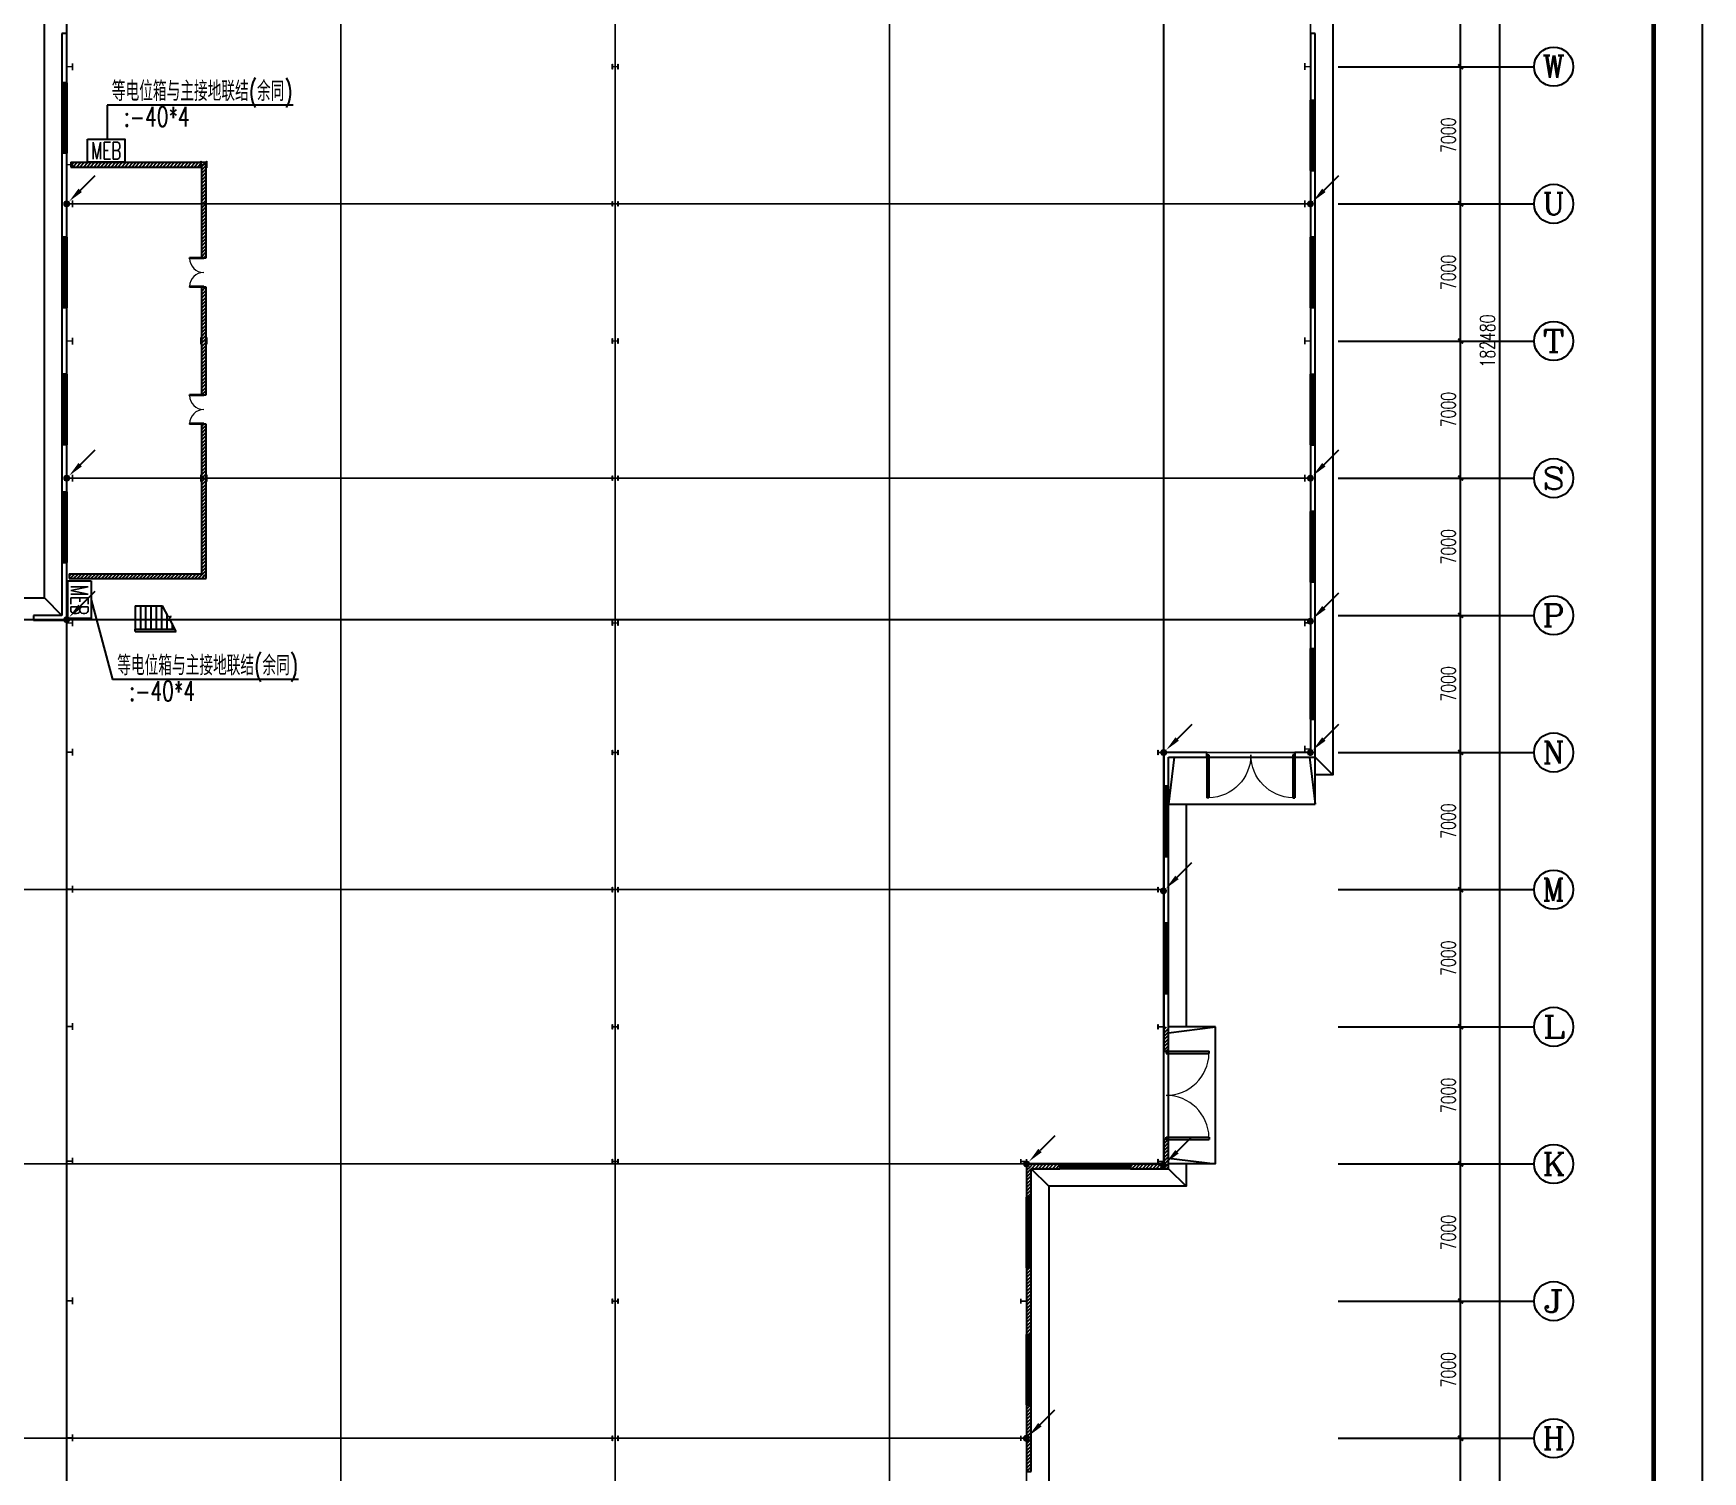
# Model space of a CAD drawing. Extents: x -496980 to 486425, y -292187 to -29437.
# Drawn here: x 240417 to 325629, y -216144 to -142744 of the extents above; entities that cross this region are included whole.
import ezdxf
from ezdxf.enums import TextEntityAlignment as Align

# ---------------------------------------------------------------- set-up
doc = ezdxf.new("R2010")
doc.units = 0
doc.header["$LTSCALE"] = 1000
doc.header["$MEASUREMENT"] = 0
for name, color, linetype in [('AXIS', 3, 'Continuous'), ('AXIS_TEXT', 7, 'Continuous'), ('LWIRE', 4, 'Continuous'), ('PUB_HATCH', 8, 'Continuous'), ('PUB_TEXT', 7, 'Continuous'), ('PUB_TITLE', 4, 'Continuous'), ('STAIR', 2, 'Continuous'), ('TEL_TEXT', 7, 'Continuous'), ('WALL', 9, 'Continuous'), ('WINDOW', 4, 'Continuous'), ('WIRE-接地', 4, 'Continuous')]:
    doc.layers.add(name, color=color, linetype=linetype)
doc.layers.add('STXT_XG_THIN', color=2, linetype='Continuous', lineweight=0)
doc.styles.add('_HZTXT', font='txt.shx', dxfattribs={"width": 0.8, "bigfont": 'hztxt.shx'})
doc.styles.add('_TCH_AXIS', font='COMPLEX', dxfattribs={"bigfont": 'GBCBIG'})
doc.styles.add('_TCH_DIM_T3', font='SIMPLEX', dxfattribs={"width": 0.705882, "bigfont": 'GBCBIG'})
doc.styles.add('COMPLEX', font='COMPLEX')
doc.styles.add('hztxt', font='SIMPLEX', dxfattribs={"width": 0.8, "height": 3.5, "bigfont": 'HZTXT'})
doc.styles.get("Standard").update_dxf_attribs({"font": 'gbenor.shx', "bigfont": 'gbcbig.shx'})
doc.styles.add('TG_LINETYPE', font='SIMPLEX', dxfattribs={"width": 0.8, "height": 3, "bigfont": 'HZTXT'})
doc.linetypes.add('TG_E', pattern='A,2,-0.4,["E",TG_LINETYPE,S=0.1,R=0,X=-0.28,Y=-0.15],0', length=2.4)
doc.dimstyles.new('_TCH_ARCH&&250', dxfattribs={"dimtxt": 743.75, "dimasz": 250, "dimexe": 625, "dimexo": 750, "dimgap": 250, "dimtad": 1, "dimdec": 0, "dimzin": 0, "dimdsep": 46, "dimtxsty": '_TCH_DIM_T3', "dimblk": 'ARCHTICK', "dimcen": 0.09, "dimclrt": 7, "dimazin": 2, "dimtfac": 1, "dimtdec": 0, "dimtix": 1, "dimtmove": 2, "dimatfit": 3, "dimfxl": 0, "dimtolj": 1, "dimtzin": 0, "dimarcsym": 0})
pattern_1 = [(45, (0, 89.76), (-88.388383, 88.388383), [])]

# ---------------------------------------------------------------- blocks, each defined once
blk = doc.blocks.new('$TelecSys$00000078')
for p, q in [((1.15, 1.15), (0.55, 0.55)), ((0.104, 0.104), (0.104, 0.104)), ((-0.104, -0.104), (-0.104, -0.104))]:
    blk.add_line(p, q)
at = {"const_width": 0.142}
blk.add_lwpolyline([(-0.071, 0, 1), (0.071, 0, 1)], format="xyb", close=True, dxfattribs=at)
blk.add_solid([(0.62, 0.48), (0.48, 0.62), (0.1, 0.1)])
at = {"width": 0.8, "flags": 9}
blk.add_attdef('A', (0, 0), '', height=0.00002, dxfattribs=at)
blk = doc.blocks.new('_ArchTick')
at = {"color": 0, "linetype": 'ByBlock', "const_width": 0.4}
blk.add_lwpolyline([(-0.5, -0.5), (0.5, 0.5)], dxfattribs=at)
blk = doc.blocks.new('*D92')
at = {"layer": 'AXIS', "color": 0, "lineweight": -2}
for p, q in [((307774, -214444), (313899, -214444)), ((313274, -221444), (313274, -214444)), ((307774, -221444), (313899, -221444))]:
    blk.add_line(p, q, dxfattribs=at)
at = {"layer": 'Defpoints', "color": 0}
for p in [(307024, -214444), (313274, -214444), (307024, -221444)]:
    blk.add_point(p, dxfattribs=at)
at = {"layer": 'AXIS', "color": 0, "lineweight": -2, "xscale": 250, "yscale": 250, "zscale": 250}
for p, rotation in [((313274, -214444), 90), ((313274, -221444), 270)]:
    blk.add_blockref('_ArchTick', p, dxfattribs=dict(at, rotation=rotation))
at = {"layer": 'AXIS', "color": 7, "insert": (312652, -217944), "char_height": 743.8, "attachment_point": 5, "rotation": 90, "style": '_TCH_DIM_T3'}
blk.add_mtext('\\A1;7000', dxfattribs=at)
blk = doc.blocks.new('*D93')
at = {"layer": 'AXIS', "color": 0, "lineweight": -2}
for p, q in [((307774, -207444), (313899, -207444)), ((313274, -214444), (313274, -207444)), ((307774, -214444), (313899, -214444))]:
    blk.add_line(p, q, dxfattribs=at)
at = {"layer": 'Defpoints', "color": 0}
for p in [(307024, -207444), (313274, -207444), (307024, -214444)]:
    blk.add_point(p, dxfattribs=at)
at = {"layer": 'AXIS', "color": 0, "lineweight": -2, "xscale": 250, "yscale": 250, "zscale": 250}
for p, rotation in [((313274, -207444), 90), ((313274, -214444), 270)]:
    blk.add_blockref('_ArchTick', p, dxfattribs=dict(at, rotation=rotation))
at = {"layer": 'AXIS', "color": 7, "insert": (312652, -210944), "char_height": 743.8, "attachment_point": 5, "rotation": 90, "style": '_TCH_DIM_T3'}
blk.add_mtext('\\A1;7000', dxfattribs=at)
blk = doc.blocks.new('*D94')
at = {"layer": 'AXIS', "color": 0, "lineweight": -2}
for p, q in [((307774, -200444), (313899, -200444)), ((313274, -207444), (313274, -200444)), ((307774, -207444), (313899, -207444))]:
    blk.add_line(p, q, dxfattribs=at)
at = {"layer": 'Defpoints', "color": 0}
for p in [(307024, -200444), (313274, -200444), (307024, -207444)]:
    blk.add_point(p, dxfattribs=at)
at = {"layer": 'AXIS', "color": 0, "lineweight": -2, "xscale": 250, "yscale": 250, "zscale": 250}
for p, rotation in [((313274, -200444), 90), ((313274, -207444), 270)]:
    blk.add_blockref('_ArchTick', p, dxfattribs=dict(at, rotation=rotation))
at = {"layer": 'AXIS', "color": 7, "insert": (312652, -203944), "char_height": 743.8, "attachment_point": 5, "rotation": 90, "style": '_TCH_DIM_T3'}
blk.add_mtext('\\A1;7000', dxfattribs=at)
blk = doc.blocks.new('*D95')
at = {"layer": 'AXIS', "color": 0, "lineweight": -2}
for p, q in [((307774, -193444), (313899, -193444)), ((313274, -200444), (313274, -193444)), ((307774, -200444), (313899, -200444))]:
    blk.add_line(p, q, dxfattribs=at)
at = {"layer": 'Defpoints', "color": 0}
for p in [(307024, -193444), (313274, -193444), (307024, -200444)]:
    blk.add_point(p, dxfattribs=at)
at = {"layer": 'AXIS', "color": 0, "lineweight": -2, "xscale": 250, "yscale": 250, "zscale": 250}
for p, rotation in [((313274, -193444), 90), ((313274, -200444), 270)]:
    blk.add_blockref('_ArchTick', p, dxfattribs=dict(at, rotation=rotation))
at = {"layer": 'AXIS', "color": 7, "insert": (312652, -196944), "char_height": 743.8, "attachment_point": 5, "rotation": 90, "style": '_TCH_DIM_T3'}
blk.add_mtext('\\A1;7000', dxfattribs=at)
blk = doc.blocks.new('*D96')
at = {"layer": 'AXIS', "color": 0, "lineweight": -2}
for p, q in [((307774, -186444), (313899, -186444)), ((313274, -193444), (313274, -186444)), ((307774, -193444), (313899, -193444))]:
    blk.add_line(p, q, dxfattribs=at)
at = {"layer": 'Defpoints', "color": 0}
for p in [(307024, -186444), (313274, -186444), (307024, -193444)]:
    blk.add_point(p, dxfattribs=at)
at = {"layer": 'AXIS', "color": 0, "lineweight": -2, "xscale": 250, "yscale": 250, "zscale": 250}
for p, rotation in [((313274, -186444), 90), ((313274, -193444), 270)]:
    blk.add_blockref('_ArchTick', p, dxfattribs=dict(at, rotation=rotation))
at = {"layer": 'AXIS', "color": 7, "insert": (312652, -189944), "char_height": 743.8, "attachment_point": 5, "rotation": 90, "style": '_TCH_DIM_T3'}
blk.add_mtext('\\A1;7000', dxfattribs=at)
blk = doc.blocks.new('*D97')
at = {"layer": 'AXIS', "color": 0, "lineweight": -2}
for p, q in [((307774, -179444), (313899, -179444)), ((313274, -186444), (313274, -179444)), ((307774, -186444), (313899, -186444))]:
    blk.add_line(p, q, dxfattribs=at)
at = {"layer": 'Defpoints', "color": 0}
for p in [(307024, -179444), (313274, -179444), (307024, -186444)]:
    blk.add_point(p, dxfattribs=at)
at = {"layer": 'AXIS', "color": 0, "lineweight": -2, "xscale": 250, "yscale": 250, "zscale": 250}
for p, rotation in [((313274, -179444), 90), ((313274, -186444), 270)]:
    blk.add_blockref('_ArchTick', p, dxfattribs=dict(at, rotation=rotation))
at = {"layer": 'AXIS', "color": 7, "insert": (312652, -182944), "char_height": 743.8, "attachment_point": 5, "rotation": 90, "style": '_TCH_DIM_T3'}
blk.add_mtext('\\A1;7000', dxfattribs=at)
blk = doc.blocks.new('*D98')
at = {"layer": 'AXIS', "color": 0, "lineweight": -2}
for p, q in [((307774, -172444), (313899, -172444)), ((313274, -179444), (313274, -172444)), ((307774, -179444), (313899, -179444))]:
    blk.add_line(p, q, dxfattribs=at)
at = {"layer": 'Defpoints', "color": 0}
for p in [(307024, -172444), (313274, -172444), (307024, -179444)]:
    blk.add_point(p, dxfattribs=at)
at = {"layer": 'AXIS', "color": 0, "lineweight": -2, "xscale": 250, "yscale": 250, "zscale": 250}
for p, rotation in [((313274, -172444), 90), ((313274, -179444), 270)]:
    blk.add_blockref('_ArchTick', p, dxfattribs=dict(at, rotation=rotation))
at = {"layer": 'AXIS', "color": 7, "insert": (312652, -175944), "char_height": 743.8, "attachment_point": 5, "rotation": 90, "style": '_TCH_DIM_T3'}
blk.add_mtext('\\A1;7000', dxfattribs=at)
blk = doc.blocks.new('*D99')
at = {"layer": 'AXIS', "color": 0, "lineweight": -2}
for p, q in [((307774, -165444), (313899, -165444)), ((313274, -172444), (313274, -165444)), ((307774, -172444), (313899, -172444))]:
    blk.add_line(p, q, dxfattribs=at)
at = {"layer": 'Defpoints', "color": 0}
for p in [(307024, -165444), (313274, -165444), (307024, -172444)]:
    blk.add_point(p, dxfattribs=at)
at = {"layer": 'AXIS', "color": 0, "lineweight": -2, "xscale": 250, "yscale": 250, "zscale": 250}
for p, rotation in [((313274, -165444), 90), ((313274, -172444), 270)]:
    blk.add_blockref('_ArchTick', p, dxfattribs=dict(at, rotation=rotation))
at = {"layer": 'AXIS', "color": 7, "insert": (312652, -168944), "char_height": 743.8, "attachment_point": 5, "rotation": 90, "style": '_TCH_DIM_T3'}
blk.add_mtext('\\A1;7000', dxfattribs=at)
blk = doc.blocks.new('*D100')
at = {"layer": 'AXIS', "color": 0, "lineweight": -2}
for p, q in [((307774, -158444), (313899, -158444)), ((313274, -165444), (313274, -158444)), ((307774, -165444), (313899, -165444))]:
    blk.add_line(p, q, dxfattribs=at)
at = {"layer": 'Defpoints', "color": 0}
for p in [(307024, -158444), (313274, -158444), (307024, -165444)]:
    blk.add_point(p, dxfattribs=at)
at = {"layer": 'AXIS', "color": 0, "lineweight": -2, "xscale": 250, "yscale": 250, "zscale": 250}
for p, rotation in [((313274, -158444), 90), ((313274, -165444), 270)]:
    blk.add_blockref('_ArchTick', p, dxfattribs=dict(at, rotation=rotation))
at = {"layer": 'AXIS', "color": 7, "insert": (312652, -161944), "char_height": 743.8, "attachment_point": 5, "rotation": 90, "style": '_TCH_DIM_T3'}
blk.add_mtext('\\A1;7000', dxfattribs=at)
blk = doc.blocks.new('*D101')
at = {"layer": 'AXIS', "color": 0, "lineweight": -2}
for p, q in [((307774, -151444), (313899, -151444)), ((313274, -158444), (313274, -151444)), ((307774, -158444), (313899, -158444))]:
    blk.add_line(p, q, dxfattribs=at)
at = {"layer": 'Defpoints', "color": 0}
for p in [(307024, -151444), (313274, -151444), (307024, -158444)]:
    blk.add_point(p, dxfattribs=at)
at = {"layer": 'AXIS', "color": 0, "lineweight": -2, "xscale": 250, "yscale": 250, "zscale": 250}
for p, rotation in [((313274, -151444), 90), ((313274, -158444), 270)]:
    blk.add_blockref('_ArchTick', p, dxfattribs=dict(at, rotation=rotation))
at = {"layer": 'AXIS', "color": 7, "insert": (312652, -154944), "char_height": 743.8, "attachment_point": 5, "rotation": 90, "style": '_TCH_DIM_T3'}
blk.add_mtext('\\A1;7000', dxfattribs=at)
blk = doc.blocks.new('*D102')
at = {"layer": 'AXIS', "color": 0, "lineweight": -2}
for p, q in [((307774, -144444), (313899, -144444)), ((313274, -151444), (313274, -144444)), ((307774, -151444), (313899, -151444))]:
    blk.add_line(p, q, dxfattribs=at)
at = {"layer": 'Defpoints', "color": 0}
for p in [(307024, -144444), (313274, -144444), (307024, -151444)]:
    blk.add_point(p, dxfattribs=at)
at = {"layer": 'AXIS', "color": 0, "lineweight": -2, "xscale": 250, "yscale": 250, "zscale": 250}
for p, rotation in [((313274, -144444), 90), ((313274, -151444), 270)]:
    blk.add_blockref('_ArchTick', p, dxfattribs=dict(at, rotation=rotation))
at = {"layer": 'AXIS', "color": 7, "insert": (312652, -147944), "char_height": 743.8, "attachment_point": 5, "rotation": 90, "style": '_TCH_DIM_T3'}
blk.add_mtext('\\A1;7000', dxfattribs=at)
blk = doc.blocks.new('*D103')
at = {"layer": 'AXIS', "color": 0, "lineweight": -2}
for p, q in [((307774, -137444), (313899, -137444)), ((313274, -144444), (313274, -137444)), ((307774, -144444), (313899, -144444))]:
    blk.add_line(p, q, dxfattribs=at)
at = {"layer": 'Defpoints', "color": 0}
for p in [(307024, -137444), (313274, -137444), (307024, -144444)]:
    blk.add_point(p, dxfattribs=at)
at = {"layer": 'AXIS', "color": 0, "lineweight": -2, "xscale": 250, "yscale": 250, "zscale": 250}
for p, rotation in [((313274, -137444), 90), ((313274, -144444), 270)]:
    blk.add_blockref('_ArchTick', p, dxfattribs=dict(at, rotation=rotation))
at = {"layer": 'AXIS', "color": 7, "insert": (312652, -140944), "char_height": 743.8, "attachment_point": 5, "rotation": 90, "style": '_TCH_DIM_T3'}
blk.add_mtext('\\A1;7000', dxfattribs=at)
blk = doc.blocks.new('*D116')
at = {"layer": 'AXIS', "color": 0, "lineweight": -2}
for p, q in [((307774, -67204), (315899, -67204)), ((315274, -249684), (315274, -67204)), ((307774, -249684), (315899, -249684))]:
    blk.add_line(p, q, dxfattribs=at)
at = {"layer": 'Defpoints', "color": 0}
for p in [(307024, -67204), (315274, -67204), (307024, -249684)]:
    blk.add_point(p, dxfattribs=at)
at = {"layer": 'AXIS', "color": 0, "lineweight": -2, "xscale": 250, "yscale": 250, "zscale": 250}
for p, rotation in [((315274, -67204), 90), ((315274, -249684), 270)]:
    blk.add_blockref('_ArchTick', p, dxfattribs=dict(at, rotation=rotation))
at = {"layer": 'AXIS', "color": 7, "insert": (314652, -158444), "char_height": 743.8, "attachment_point": 5, "rotation": 90, "style": '_TCH_DIM_T3'}
blk.add_mtext('\\A1;182480', dxfattribs=at)
blk = doc.blocks.new('$DorLib2D$00000002')
for p, q in [((-0.5, 0), (-0.5, 0.4875)), ((-0.475, 0.4875), (-0.5, 0.4875)), ((-0.475, 0), (-0.475, 0.4875)), ((0.475, 0), (0.475, 0.4875)), ((0.475, 0.4875), (0.5, 0.4875)), ((0.5, 0), (0.5, 0.4875)), ((-0.5, 0), (-0.475, 0)), ((0.5, 0), (0.475, 0))]:
    blk.add_line(p, q)
at = {"lineweight": 13}
for centre, start, end in [((-0.4875, 0), 0, 88.53072), ((0.4875, 0), 91.46928, 180)]:
    blk.add_arc(centre, 0.4875, start, end, dxfattribs=at)
blk = doc.blocks.new('$TCHSYS$WIN2D')
for p, q in [((-0.5, 0.5), (0.5, 0.5)), ((-0.5, 0.5), (-0.5, -0.5)), ((0.5, 0.5), (0.5, -0.5)), ((0.5, 0.167), (-0.5, 0.167)), ((0.5, -0.167), (-0.5, -0.167)), ((-0.5, -0.5), (0.5, -0.5))]:
    blk.add_line(p, q)
blk = doc.blocks.new('_AXISO')
blk.add_circle((0, 0), 0.5)
at = {"layer": 'AXIS_TEXT', "style": 'COMPLEX', "width": 1.041667}
blk.add_attdef('A', text='', height=0.56, dxfattribs=at).set_placement((-0.25, -0.28), (0.25, -0.28), align=Align.FIT)

msp = doc.modelspace()

# ---------------------------------------------------------------- hatches: boundary and pattern name
at = {"layer": 'PUB_HATCH'}
h = msp.add_hatch(dxfattribs=at)
h.set_pattern_fill('普通砖', color=256, scale=50, style=0)
h.set_pattern_definition(pattern_1)
h.paths.add_polyline_path([(242324.5, -149564.2), (248997.3, -149564.2), (249237.3, -149324.2), (242324.5, -149324.2)])
h = msp.add_hatch(dxfattribs=at)
h.set_pattern_fill('普通砖', color=256, scale=50, style=0)
h.set_pattern_definition(pattern_1)
h.paths.add_polyline_path([(248997.3, -149564.2), (248997.3, -154194.2), (249237.3, -154194.2), (249237.3, -149324.2)])
h = msp.add_hatch(dxfattribs=at)
h.set_pattern_fill('普通砖', color=256, scale=50, style=0)
h.set_pattern_definition(pattern_1)
h.paths.add_polyline_path([(249237.3, -161194.2), (249237.3, -155694.2), (248997.3, -155694.2), (248997.3, -161194.2)])
h = msp.add_hatch(dxfattribs=at)
h.set_pattern_fill('普通砖', color=256, scale=50, style=0)
h.set_pattern_definition(pattern_1)
h.paths.add_polyline_path([(249237.3, -170564.2), (249237.3, -162694.2), (248997.3, -162694.2), (248997.3, -170324.2)])
h = msp.add_hatch(dxfattribs=at)
h.set_pattern_fill('普通砖', color=256, scale=50, style=0)
h.set_pattern_definition(pattern_1)
h.paths.add_polyline_path([(242245.8, -170564.2), (249237.3, -170564.2), (248997.3, -170324.2), (242245.8, -170324.2)])
h = msp.add_hatch(dxfattribs=at)
h.set_pattern_fill('普通砖', color=256, scale=50, style=0)
h.set_pattern_definition(pattern_1)
h.paths.add_polyline_path([(298117.3, -193452), (298117.3, -194694.2), (298357.3, -194694.2), (298357.3, -193452), (298277.3, -193446.8)])
h = msp.add_hatch(dxfattribs=at)
h.set_pattern_fill('普通砖', color=256, scale=50, style=0)
h.set_pattern_definition(pattern_1)
h.paths.add_polyline_path([(298357.3, -200684.2), (298357.3, -199194.2), (298117.3, -199194.2), (298117.3, -200444.2)])
h = msp.add_hatch(dxfattribs=at)
h.set_pattern_fill('普通砖', color=256, scale=50, style=0)
h.set_pattern_definition(pattern_1)
h.paths.add_polyline_path([(291117.3, -200444.2), (291117.3, -202144.2), (291357.3, -202144.2), (291357.3, -200684.2)])
h = msp.add_hatch(dxfattribs=at)
h.set_pattern_fill('普通砖', color=256, scale=50, style=0)
h.set_pattern_definition(pattern_1)
h.paths.add_polyline_path([(291357.3, -200684.2), (292817.3, -200684.2), (292817.3, -200444.2), (291117.3, -200444.2)])
h = msp.add_hatch(dxfattribs=at)
h.set_pattern_fill('普通砖', color=256, scale=50, style=0)
h.set_pattern_definition(pattern_1)
h.paths.add_polyline_path([(298117.3, -200444.2), (296417.3, -200444.2), (296417.3, -200684.2), (298357.3, -200684.2)])
h = msp.add_hatch(dxfattribs=at)
h.set_pattern_fill('普通砖', color=256, scale=50, style=0)
h.set_pattern_definition(pattern_1)
h.paths.add_polyline_path([(291117.3, -205744.2), (291117.3, -209144.2), (291357.3, -209144.2), (291357.3, -205744.2)])
h = msp.add_hatch(dxfattribs=at)
h.set_pattern_fill('普通砖', color=256, scale=50, style=0)
h.set_pattern_definition(pattern_1)
h.paths.add_polyline_path([(291117.3, -212744.2), (291117.3, -216144.2), (291357.3, -216144.2), (291357.3, -212744.2)])

# ---------------------------------------------------------------- linework, layer by layer
for p, q in [((244181, -146415.1), (244181, -148135.6)), ((243368.6, -171646.2), (244457.5, -175723.6))]:
    msp.add_line(p, q)
at = {"color": 2}
for p, q in [((240977.3, -171544.2), (241877.3, -172444.2)), ((305857.3, -179684.2), (306757.3, -180584.2)), ((292257.3, -201584.2), (291357.3, -200684.2)), ((298357.3, -200684.2), (299257.3, -201584.2))]:
    msp.add_line(p, q, dxfattribs=at)
for points in [[(305857.3, -122544.2), (306757.3, -122544.2), (306757.3, -180584.2), (305857.3, -180584.2)], [(228117.3, -171544.2), (240977.3, -171544.2), (240977.3, -137444.2)], [(299257.3, -182084.2), (299257.3, -193444.2)], [(299257.3, -200444.2), (299257.3, -201584.2), (292257.3, -201584.2), (292257.3, -229584.2), (282257.3, -229584.2), (282257.3, -234584.2), (276257.3, -234584.2), (276257.3, -248584.2), (271257.3, -248584.2), (271257.3, -250584.2), (263117.3, -250584.2)]]:
    msp.add_lwpolyline(points, dxfattribs=at)
for points in [[(243172, -148135.6), (245081.5, -148135.6), (245081.5, -149324.2), (243172, -149324.2)], [(243368.6, -170691.4), (243368.6, -172600.9), (242180, -172600.9), (242180, -170691.4)]]:
    msp.add_lwpolyline(points, close=True)
at = {"layer": 'AXIS'}
for p, q in [((307024, -144444.2), (317024, -144444.2)), ((307024, -151444.2), (317024, -151444.2)), ((307024, -158444.2), (317024, -158444.2)), ((307024, -165444.2), (317024, -165444.2)), ((307024, -172444.2), (317024, -172444.2)), ((307024, -179444.2), (317024, -179444.2)), ((307024, -186444.2), (317024, -186444.2)), ((307024, -193444.2), (317024, -193444.2)), ((307024, -200444.2), (317024, -200444.2)), ((307024, -207444.2), (317024, -207444.2)), ((307024, -214444.2), (317024, -214444.2))]:
    msp.add_line(p, q, dxfattribs=at)
at = {"layer": 'AXIS', "color": 3}
for p, q in [((253680, -146415.1), (244181, -146415.1)), ((253956.5, -175723.6), (244457.5, -175723.6))]:
    msp.add_line(p, q, dxfattribs=at)
at = {"layer": 'PUB_TITLE'}
msp.add_lwpolyline([(177129, -29436.9), (177129, -292186.9), (325629, -292186.9), (325629, -29436.9)], close=True, dxfattribs=at)
at = {"layer": 'PUB_TITLE', "const_width": 250}
msp.add_lwpolyline([(179629, -35686.9), (179629, -289686.9), (323129, -289686.9), (323129, -35686.9)], close=True, dxfattribs=at)
at = {"layer": 'STAIR'}
for p, q in [((245607.3, -171964.2), (247011.3, -171964.2)), ((245607.3, -171964.2), (245607.3, -173144.2)), ((245877.3, -171964.2), (245877.3, -173144.2)), ((246147.3, -171964.2), (246147.3, -173144.2)), ((246417.3, -171964.2), (246417.3, -173144.2)), ((246687.3, -171964.2), (246687.3, -173144.2)), ((246957.3, -171964.2), (246957.3, -173144.2)), ((247319.7, -172535.1), (247011.3, -171964.2)), ((247227.3, -172364.2), (247227.3, -173144.2)), ((247264.2, -172706.9), (247442.9, -172505.9)), ((247395.5, -172675.7), (247264.2, -172706.9)), ((247442.9, -172505.9), (247319.7, -172535.1)), ((247713.3, -173264.2), (247395.5, -172675.7)), ((247497.3, -172864.2), (247497.3, -173144.2)), ((245607.3, -173144.2), (247648.5, -173144.2)), ((245607.3, -173264.2), (245607.3, -173144.2)), ((245607.3, -173264.2), (247713.3, -173264.2)), ((298357.3, -182084.2), (298357.3, -179684.2)), ((298357.3, -179684.2), (305857.3, -179684.2)), ((298657.3, -179684.2), (298357.3, -182084.2)), ((305557.3, -179684.2), (305857.3, -182084.2)), ((305857.3, -182084.2), (305857.3, -179684.2)), ((298357.3, -182084.2), (305857.3, -182084.2)), ((300757.3, -193444.2), (298357.3, -193444.2)), ((298357.3, -200444.2), (298357.3, -193444.2)), ((298357.3, -193744.2), (300757.3, -193444.2)), ((300757.3, -200444.2), (300757.3, -193444.2)), ((298357.3, -200144.2), (300757.3, -200444.2)), ((300757.3, -200444.2), (298357.3, -200444.2))]:
    msp.add_line(p, q, dxfattribs=at)
at = {"layer": 'STXT_XG_THIN', "color": 2}
for points in [[(242117.3, -144614.2), (242117.3, -144274.2), (242127.5, -144274.2), (242127.5, -144441.3), (242407.1, -144441.3), (242407.1, -144274.2), (242417.3, -144274.2), (242417.3, -144614.2), (242407.1, -144614.2), (242407.1, -144447.1), (242127.5, -144447.1), (242127.5, -144614.2), (242117.3, -144614.2)], [(269967.3, -144569.1), (269967.3, -144319.1), (269977.5, -144319.1), (269977.5, -144441.2), (270257.1, -144441.2), (270257.1, -144319.1), (270267.3, -144319.1), (270267.3, -144569.1), (270257.1, -144569.1), (270257.1, -144447), (269977.5, -144447), (269977.5, -144569.1), (269967.3, -144569.1)], [(305317.2, -144611.3), (305317.2, -144271.3), (305327.4, -144271.3), (305327.4, -144438.4), (305607, -144438.4), (305607, -144271.3), (305617.2, -144271.3), (305617.2, -144611.3), (305607, -144611.3), (305607, -144444.2), (305327.4, -144444.2), (305327.4, -144611.3), (305317.2, -144611.3)], [(242117.3, -149614.2), (242117.3, -149274.2), (242127.5, -149274.2), (242127.5, -149441.3), (242407.1, -149441.3), (242407.1, -149274.2), (242417.3, -149274.2), (242417.3, -149614.2), (242407.1, -149614.2), (242407.1, -149447.1), (242127.5, -149447.1), (242127.5, -149614.2), (242117.3, -149614.2)], [(248967.3, -149611.3), (248967.3, -149271.3), (248977.5, -149271.3), (248977.5, -149438.4), (249257.1, -149438.4), (249257.1, -149271.3), (249267.3, -149271.3), (249267.3, -149611.3), (249257.1, -149611.3), (249257.1, -149444.2), (248977.5, -149444.2), (248977.5, -149611.3), (248967.3, -149611.3)], [(242117.3, -151614.2), (242117.3, -151274.2), (242127.5, -151274.2), (242127.5, -151441.3), (242407.1, -151441.3), (242407.1, -151274.2), (242417.3, -151274.2), (242417.3, -151614.2), (242407.1, -151614.2), (242407.1, -151447.1), (242127.5, -151447.1), (242127.5, -151614.2), (242117.3, -151614.2)], [(269967.3, -151569.1), (269967.3, -151319.1), (269977.5, -151319.1), (269977.5, -151441.2), (270257.1, -151441.2), (270257.1, -151319.1), (270267.3, -151319.1), (270267.3, -151569.1), (270257.1, -151569.1), (270257.1, -151447), (269977.5, -151447), (269977.5, -151569.1), (269967.3, -151569.1)], [(305317.2, -151611.3), (305317.2, -151271.3), (305327.4, -151271.3), (305327.4, -151438.4), (305607, -151438.4), (305607, -151271.3), (305617.2, -151271.3), (305617.2, -151611.3), (305607, -151611.3), (305607, -151444.2), (305327.4, -151444.2), (305327.4, -151611.3), (305317.2, -151611.3)], [(242117.3, -158614.2), (242117.3, -158274.2), (242127.5, -158274.2), (242127.5, -158441.3), (242407.1, -158441.3), (242407.1, -158274.2), (242417.3, -158274.2), (242417.3, -158614.2), (242407.1, -158614.2), (242407.1, -158447.1), (242127.5, -158447.1), (242127.5, -158614.2), (242117.3, -158614.2)], [(248967.3, -158611.3), (248967.3, -158271.3), (248977.5, -158271.3), (248977.5, -158438.4), (249257.1, -158438.4), (249257.1, -158271.3), (249267.3, -158271.3), (249267.3, -158611.3), (249257.1, -158611.3), (249257.1, -158444.2), (248977.5, -158444.2), (248977.5, -158611.3), (248967.3, -158611.3)], [(269967.3, -158569.1), (269967.3, -158319.1), (269977.5, -158319.1), (269977.5, -158441.2), (270257.1, -158441.2), (270257.1, -158319.1), (270267.3, -158319.1), (270267.3, -158569.1), (270257.1, -158569.1), (270257.1, -158447), (269977.5, -158447), (269977.5, -158569.1), (269967.3, -158569.1)], [(305317.2, -158611.3), (305317.2, -158271.3), (305327.4, -158271.3), (305327.4, -158438.4), (305607, -158438.4), (305607, -158271.3), (305617.2, -158271.3), (305617.2, -158611.3), (305607, -158611.3), (305607, -158444.2), (305327.4, -158444.2), (305327.4, -158611.3), (305317.2, -158611.3)], [(242117.3, -165614.2), (242117.3, -165274.2), (242127.5, -165274.2), (242127.5, -165441.3), (242407.1, -165441.3), (242407.1, -165274.2), (242417.3, -165274.2), (242417.3, -165614.2), (242407.1, -165614.2), (242407.1, -165447.1), (242127.5, -165447.1), (242127.5, -165614.2), (242117.3, -165614.2)], [(248967.3, -165611.3), (248967.3, -165271.3), (248977.5, -165271.3), (248977.5, -165438.4), (249257.1, -165438.4), (249257.1, -165271.3), (249267.3, -165271.3), (249267.3, -165611.3), (249257.1, -165611.3), (249257.1, -165444.2), (248977.5, -165444.2), (248977.5, -165611.3), (248967.3, -165611.3)], [(305317.2, -165611.3), (305317.2, -165271.3), (305327.4, -165271.3), (305327.4, -165438.4), (305607, -165438.4), (305607, -165271.3), (305617.2, -165271.3), (305617.2, -165611.3), (305607, -165611.3), (305607, -165444.2), (305327.4, -165444.2), (305327.4, -165611.3), (305317.2, -165611.3)], [(269967.3, -165569.1), (269967.3, -165319.1), (269977.5, -165319.1), (269977.5, -165441.2), (270257.1, -165441.2), (270257.1, -165319.1), (270267.3, -165319.1), (270267.3, -165569.1), (270257.1, -165569.1), (270257.1, -165447), (269977.5, -165447), (269977.5, -165569.1), (269967.3, -165569.1)], [(242117.3, -173004.2), (242117.3, -172664.2), (242127.5, -172664.2), (242127.5, -172831.3), (242407.1, -172831.3), (242407.1, -172664.2), (242417.3, -172664.2), (242417.3, -173004.2), (242407.1, -173004.2), (242407.1, -172837.1), (242127.5, -172837.1), (242127.5, -173004.2), (242117.3, -173004.2)], [(269967.3, -172959.1), (269967.3, -172709.1), (269977.5, -172709.1), (269977.5, -172831.2), (270257.1, -172831.2), (270257.1, -172709.1), (270267.3, -172709.1), (270267.3, -172959.1), (270257.1, -172959.1), (270257.1, -172837), (269977.5, -172837), (269977.5, -172959.1), (269967.3, -172959.1)], [(305317.2, -173001.3), (305317.2, -172661.3), (305327.4, -172661.3), (305327.4, -172828.4), (305607, -172828.4), (305607, -172661.3), (305617.2, -172661.3), (305617.2, -173001.3), (305607, -173001.3), (305607, -172834.2), (305327.4, -172834.2), (305327.4, -173001.3), (305317.2, -173001.3)], [(242117.3, -179594.2), (242117.3, -179254.2), (242127.5, -179254.2), (242127.5, -179421.3), (242407.1, -179421.3), (242407.1, -179254.2), (242417.3, -179254.2), (242417.3, -179594.2), (242407.1, -179594.2), (242407.1, -179427.1), (242127.5, -179427.1), (242127.5, -179594.2), (242117.3, -179594.2)], [(269967.3, -179569.1), (269967.3, -179319.1), (269977.5, -179319.1), (269977.5, -179441.2), (270257.1, -179441.2), (270257.1, -179319.1), (270267.3, -179319.1), (270267.3, -179569.1), (270257.1, -179569.1), (270257.1, -179447), (269977.5, -179447), (269977.5, -179569.1), (269967.3, -179569.1)], [(297817.3, -179569.1), (297817.3, -179319.1), (297827.5, -179319.1), (297827.5, -179441.2), (298107.1, -179441.2), (298107.1, -179319.1), (298117.3, -179319.1), (298117.3, -179569.1), (298107.1, -179569.1), (298107.1, -179447), (297827.5, -179447), (297827.5, -179569.1), (297817.3, -179569.1)], [(305317.2, -179438.4), (305317.2, -179098.4), (305327.4, -179098.4), (305327.4, -179265.5), (305607, -179265.5), (305607, -179098.4), (305617.2, -179098.4), (305617.2, -179438.4), (305607, -179438.4), (305607, -179271.3), (305327.4, -179271.3), (305327.4, -179438.4), (305317.2, -179438.4)], [(242117.3, -186594.2), (242117.3, -186254.2), (242127.5, -186254.2), (242127.5, -186421.3), (242407.1, -186421.3), (242407.1, -186254.2), (242417.3, -186254.2), (242417.3, -186594.2), (242407.1, -186594.2), (242407.1, -186427.1), (242127.5, -186427.1), (242127.5, -186594.2), (242117.3, -186594.2)], [(269967.3, -186569.1), (269967.3, -186319.1), (269977.5, -186319.1), (269977.5, -186441.2), (270257.1, -186441.2), (270257.1, -186319.1), (270267.3, -186319.1), (270267.3, -186569.1), (270257.1, -186569.1), (270257.1, -186447), (269977.5, -186447), (269977.5, -186569.1), (269967.3, -186569.1)], [(297817.3, -186569.1), (297817.3, -186319.1), (297827.5, -186319.1), (297827.5, -186441.2), (298107.1, -186441.2), (298107.1, -186319.1), (298117.3, -186319.1), (298117.3, -186569.1), (298107.1, -186569.1), (298107.1, -186447), (297827.5, -186447), (297827.5, -186569.1), (297817.3, -186569.1)], [(242117.3, -193594.2), (242117.3, -193254.2), (242127.5, -193254.2), (242127.5, -193421.3), (242407.1, -193421.3), (242407.1, -193254.2), (242417.3, -193254.2), (242417.3, -193594.2), (242407.1, -193594.2), (242407.1, -193427.1), (242127.5, -193427.1), (242127.5, -193594.2), (242117.3, -193594.2)], [(269967.3, -193569.1), (269967.3, -193319.1), (269977.5, -193319.1), (269977.5, -193441.2), (270257.1, -193441.2), (270257.1, -193319.1), (270267.3, -193319.1), (270267.3, -193569.1), (270257.1, -193569.1), (270257.1, -193447), (269977.5, -193447), (269977.5, -193569.1), (269967.3, -193569.1)], [(297817.3, -193569.1), (297817.3, -193319.1), (297827.5, -193319.1), (297827.5, -193441.2), (298107.1, -193441.2), (298107.1, -193319.1), (298117.3, -193319.1), (298117.3, -193569.1), (298107.1, -193569.1), (298107.1, -193447), (297827.5, -193447), (297827.5, -193569.1), (297817.3, -193569.1)], [(242117.3, -200469.2), (242117.3, -200129.2), (242127.5, -200129.2), (242127.5, -200296.3), (242407.1, -200296.3), (242407.1, -200129.2), (242417.3, -200129.2), (242417.3, -200469.2), (242407.1, -200469.2), (242407.1, -200302.1), (242127.5, -200302.1), (242127.5, -200469.2), (242117.3, -200469.2)], [(269967.3, -200444.1), (269967.3, -200194.1), (269977.5, -200194.1), (269977.5, -200316.2), (270257.1, -200316.2), (270257.1, -200194.1), (270267.3, -200194.1), (270267.3, -200444.1), (270257.1, -200444.1), (270257.1, -200322), (269977.5, -200322), (269977.5, -200444.1), (269967.3, -200444.1)], [(290817.3, -200444.2), (290817.3, -200194.2), (290827.5, -200194.2), (290827.5, -200316.3), (291107.1, -200316.3), (291107.1, -200194.2), (291117.3, -200194.2), (291117.3, -200444.2), (291107.1, -200444.2), (291107.1, -200322.1), (290827.5, -200322.1), (290827.5, -200444.2), (290817.3, -200444.2)], [(297817.3, -200444.2), (297817.3, -200194.2), (297827.5, -200194.2), (297827.5, -200316.3), (298107.1, -200316.3), (298107.1, -200194.2), (298117.3, -200194.2), (298117.3, -200444.2), (298107.1, -200444.2), (298107.1, -200322.1), (297827.5, -200322.1), (297827.5, -200444.2), (297817.3, -200444.2)], [(242117.3, -207594.2), (242117.3, -207254.2), (242127.5, -207254.2), (242127.5, -207421.3), (242407.1, -207421.3), (242407.1, -207254.2), (242417.3, -207254.2), (242417.3, -207594.2), (242407.1, -207594.2), (242407.1, -207427.1), (242127.5, -207427.1), (242127.5, -207594.2), (242117.3, -207594.2)], [(269967.3, -207569.1), (269967.3, -207319.1), (269977.5, -207319.1), (269977.5, -207441.2), (270257.1, -207441.2), (270257.1, -207319.1), (270267.3, -207319.1), (270267.3, -207569.1), (270257.1, -207569.1), (270257.1, -207447), (269977.5, -207447), (269977.5, -207569.1), (269967.3, -207569.1)], [(290817.3, -207569.2), (290817.3, -207319.2), (290827.5, -207319.2), (290827.5, -207441.3), (291107.1, -207441.3), (291107.1, -207319.2), (291117.3, -207319.2), (291117.3, -207569.2), (291107.1, -207569.2), (291107.1, -207447.1), (290827.5, -207447.1), (290827.5, -207569.2), (290817.3, -207569.2)], [(242117.3, -214594.2), (242117.3, -214254.2), (242127.5, -214254.2), (242127.5, -214421.3), (242407.1, -214421.3), (242407.1, -214254.2), (242417.3, -214254.2), (242417.3, -214594.2), (242407.1, -214594.2), (242407.1, -214427.1), (242127.5, -214427.1), (242127.5, -214594.2), (242117.3, -214594.2)], [(269967.3, -214569.1), (269967.3, -214319.1), (269977.5, -214319.1), (269977.5, -214441.2), (270257.1, -214441.2), (270257.1, -214319.1), (270267.3, -214319.1), (270267.3, -214569.1), (270257.1, -214569.1), (270257.1, -214447), (269977.5, -214447), (269977.5, -214569.1), (269967.3, -214569.1)], [(290817.3, -214569.2), (290817.3, -214319.2), (290827.5, -214319.2), (290827.5, -214441.3), (291107.1, -214441.3), (291107.1, -214319.2), (291117.3, -214319.2), (291117.3, -214569.2), (291107.1, -214569.2), (291107.1, -214447.1), (290827.5, -214447.1), (290827.5, -214569.2), (290817.3, -214569.2)]]:
    msp.add_lwpolyline(points, dxfattribs=at)
at = {"layer": 'WALL', "color": 5}
for p, q in [((241877.3, -142744.2), (241877.3, -145264.2)), ((242117.3, -142744.2), (241877.3, -142744.2)), ((242117.3, -145264.2), (242117.3, -142744.2)), ((305857.3, -142744.2), (305617.3, -142744.2)), ((305617.3, -142744.2), (305617.3, -146144.2)), ((305857.3, -146144.2), (305857.3, -142744.2)), ((241877.3, -145264.2), (242117.3, -145264.2)), ((305617.3, -146144.2), (305857.3, -146144.2)), ((241877.3, -148864.2), (241877.3, -153144.2)), ((242117.3, -148864.2), (241877.3, -148864.2)), ((242117.3, -153144.2), (242117.3, -148864.2)), ((242324.5, -149324.2), (249237.3, -149324.2)), ((242324.5, -149324.2), (242324.5, -149564.2)), ((242324.5, -149564.2), (248997.3, -149564.2)), ((248997.3, -149564.2), (248997.3, -154194.2)), ((249237.3, -154194.2), (249237.3, -149324.2)), ((305857.3, -149744.2), (305617.3, -149744.2)), ((305617.3, -149744.2), (305617.3, -153144.2)), ((305857.3, -153144.2), (305857.3, -149744.2)), ((241877.3, -153144.2), (242117.3, -153144.2)), ((305617.3, -153144.2), (305857.3, -153144.2)), ((248997.3, -154194.2), (249237.3, -154194.2)), ((249237.3, -155694.2), (248997.3, -155694.2)), ((248997.3, -155694.2), (248997.3, -161194.2)), ((249237.3, -161194.2), (249237.3, -155694.2)), ((241877.3, -156744.2), (241877.3, -160144.2)), ((242117.3, -156744.2), (241877.3, -156744.2)), ((242117.3, -160144.2), (242117.3, -156744.2)), ((305857.3, -156744.2), (305617.3, -156744.2)), ((305617.3, -156744.2), (305617.3, -160144.2)), ((305857.3, -160144.2), (305857.3, -156744.2)), ((241877.3, -160144.2), (242117.3, -160144.2)), ((305617.3, -160144.2), (305857.3, -160144.2)), ((248997.3, -161194.2), (249237.3, -161194.2)), ((249237.3, -162694.2), (248997.3, -162694.2)), ((248997.3, -162694.2), (248997.3, -170324.2)), ((249237.3, -170564.2), (249237.3, -162694.2)), ((241877.3, -163744.2), (241877.3, -166144.2)), ((242117.3, -163744.2), (241877.3, -163744.2)), ((242117.3, -166144.2), (242117.3, -163744.2)), ((305857.3, -163744.2), (305617.3, -163744.2)), ((305617.3, -163744.2), (305617.3, -167144.2)), ((305857.3, -167144.2), (305857.3, -163744.2)), ((241877.3, -166144.2), (242117.3, -166144.2)), ((305617.3, -167144.2), (305857.3, -167144.2)), ((242117.3, -169744.2), (241877.3, -169744.2)), ((241877.3, -169744.2), (241877.3, -172444.2)), ((242117.3, -172684.2), (242117.3, -169744.2)), ((242245.8, -170324.2), (248997.3, -170324.2)), ((242245.8, -170324.2), (242245.8, -170564.2)), ((242245.8, -170564.2), (249237.3, -170564.2)), ((305857.3, -170744.2), (305617.3, -170744.2)), ((305617.3, -170744.2), (305617.3, -174144.2)), ((305857.3, -174144.2), (305857.3, -170744.2)), ((241877.3, -172444.2), (240417.3, -172444.2)), ((240417.3, -172444.2), (240417.3, -172684.2)), ((240417.3, -172684.2), (242117.3, -172684.2)), ((305617.3, -174144.2), (305857.3, -174144.2)), ((305857.3, -177744.2), (305617.3, -177744.2)), ((305617.3, -177744.2), (305617.3, -179444.2)), ((305857.3, -179684.2), (305857.3, -177744.2)), ((300317.3, -179444.2), (298117.3, -179444.2)), ((298117.3, -179444.2), (298117.3, -181144.2)), ((298357.3, -179684.2), (300317.3, -179684.2)), ((298357.3, -181144.2), (298357.3, -179684.2)), ((300317.3, -179684.2), (300317.3, -179444.2)), ((305617.3, -179444.2), (304817.3, -179444.2)), ((304817.3, -179444.2), (304817.3, -179684.2)), ((304817.3, -179684.2), (305857.3, -179684.2)), ((298117.3, -181144.2), (298357.3, -181144.2)), ((298357.3, -184744.2), (298117.3, -184744.2)), ((298117.3, -184744.2), (298117.3, -188144.2)), ((298357.3, -188144.2), (298357.3, -184744.2)), ((298117.3, -188144.2), (298357.3, -188144.2)), ((298357.3, -191744.2), (298117.3, -191744.2)), ((298117.3, -191744.2), (298117.3, -193444.2)), ((298357.3, -193444.2), (298357.3, -191744.2)), ((298117.3, -193452), (298117.3, -194694.2)), ((298357.3, -194694.2), (298357.3, -193452)), ((298117.3, -194694.2), (298357.3, -194694.2)), ((298357.3, -199194.2), (298117.3, -199194.2)), ((298117.3, -199194.2), (298117.3, -200444.2)), ((298357.3, -200684.2), (298357.3, -199194.2)), ((291117.3, -200444.2), (291117.3, -202144.2)), ((292817.3, -200444.2), (291117.3, -200444.2)), ((291357.3, -202144.2), (291357.3, -200684.2)), ((291357.3, -200684.2), (292817.3, -200684.2)), ((292817.3, -200684.2), (292817.3, -200444.2)), ((298117.3, -200444.2), (296417.3, -200444.2)), ((296417.3, -200444.2), (296417.3, -200684.2)), ((296417.3, -200684.2), (298357.3, -200684.2)), ((291117.3, -202144.2), (291357.3, -202144.2)), ((291117.3, -205744.2), (291117.3, -209144.2)), ((291357.3, -205744.2), (291117.3, -205744.2)), ((291357.3, -209144.2), (291357.3, -205744.2)), ((291117.3, -209144.2), (291357.3, -209144.2)), ((291117.3, -212744.2), (291117.3, -216144.2)), ((291357.3, -212744.2), (291117.3, -212744.2)), ((291357.3, -216144.2), (291357.3, -212744.2)), ((291117.3, -216144.2), (291357.3, -216144.2))]:
    msp.add_line(p, q, dxfattribs=at)
at = {"layer": 'WIRE-接地', "linetype": 'TG_E', "const_width": 87.5}
for points in [[(242117.3, -67444.2), (242117.3, -172664.2), (200117.3, -172664.2), (200117.3, -249444.2), (270117.3, -249444.2), (270117.3, -247444.2), (275117.3, -247444.2), (275117.3, -233425), (281117.3, -233425), (281117.3, -228444.2), (291117.3, -228444.2), (291117.3, -200444.2), (298117.3, -200444.2), (298117.3, -179444.2), (305617.2, -179444.2), (305617.2, -123438.4), (298117.3, -123438.4), (298117.3, -67444.2), (242117.3, -67444.2)], [(256120.2, -67444.2), (256117.3, -249444.2)], [(270120.2, -67444.2), (270117.3, -249444.2)], [(284120.2, -67444.2), (284117.7, -228444.2)], [(298117.3, -123444.2), (298117.3, -179441.2)], [(305607, -151444.2), (242117.3, -151444.2)], [(305607, -165444.2), (242117.3, -165444.2)], [(242117.3, -172684.2), (242117.3, -249444.2)], [(242127.5, -172664.2), (305617.3, -172664.2)], [(200127.5, -186441.3), (298117.3, -186441.3)], [(200127.5, -200441.3), (298117.3, -200441.3)], [(200127.5, -214441.3), (291107.1, -214441.3)]]:
    msp.add_lwpolyline(points, dxfattribs=at)

# ---------------------------------------------------------------- block references
at = {"layer": 'AXIS'}
ref = msp.add_blockref('_AXISO', (318024, -144444.2), dxfattribs=dict(at, xscale=2000, yscale=2000, zscale=2000))
ref.add_attrib('A', 'W', dxfattribs={"layer": 'AXIS_TEXT', "height": 1131.4, "style": '_TCH_AXIS', "width": 0.954545}).set_placement((317458.3, -145009.9), (318589.7, -145009.9), align=Align.FIT)
ref = msp.add_blockref('_AXISO', (318024, -151444.2), dxfattribs=dict(at, xscale=2000, yscale=2000, zscale=2000))
ref.add_attrib('A', 'U', dxfattribs={"layer": 'AXIS_TEXT', "height": 1131.4, "style": '_TCH_AXIS', "width": 1.05}).set_placement((317458.3, -152009.9), (318589.7, -152009.9), align=Align.FIT)
ref = msp.add_blockref('_AXISO', (318024, -158444.2), dxfattribs=dict(at, xscale=2000, yscale=2000, zscale=2000))
ref.add_attrib('A', 'T', dxfattribs={"layer": 'AXIS_TEXT', "height": 1131.4, "style": '_TCH_AXIS', "width": 1.4}).set_placement((317458.3, -159009.9), (318589.7, -159009.9), align=Align.FIT)
ref = msp.add_blockref('_AXISO', (318024, -165444.2), dxfattribs=dict(at, xscale=2000, yscale=2000, zscale=2000))
ref.add_attrib('A', 'S', dxfattribs={"layer": 'AXIS_TEXT', "height": 1131.4, "style": '_TCH_AXIS', "width": 1.5}).set_placement((317458.3, -166009.9), (318589.7, -166009.9), align=Align.FIT)
ref = msp.add_blockref('_AXISO', (318024, -172444.2), dxfattribs=dict(at, xscale=2000, yscale=2000, zscale=2000))
ref.add_attrib('A', 'P', dxfattribs={"layer": 'AXIS_TEXT', "height": 1131.4, "style": '_TCH_AXIS', "width": 1.235294}).set_placement((317458.3, -173009.9), (318589.7, -173009.9), align=Align.FIT)
ref = msp.add_blockref('_AXISO', (318024, -179444.2), dxfattribs=dict(at, xscale=2000, yscale=2000, zscale=2000))
ref.add_attrib('A', 'N', dxfattribs={"layer": 'AXIS_TEXT', "height": 1131.4, "style": '_TCH_AXIS', "width": 1.105263}).set_placement((317458.3, -180009.9), (318589.7, -180009.9), align=Align.FIT)
ref = msp.add_blockref('_AXISO', (318024, -186444.2), dxfattribs=dict(at, xscale=2000, yscale=2000, zscale=2000))
ref.add_attrib('A', 'M', dxfattribs={"layer": 'AXIS_TEXT', "height": 1131.4, "style": '_TCH_AXIS'}).set_placement((317458.3, -187009.9), (318589.7, -187009.9), align=Align.FIT)
ref = msp.add_blockref('_AXISO', (318024, -193444.2), dxfattribs=dict(at, xscale=2000, yscale=2000, zscale=2000))
ref.add_attrib('A', 'L', dxfattribs={"layer": 'AXIS_TEXT', "height": 1131.4, "style": '_TCH_AXIS', "width": 1.4}).set_placement((317458.3, -194009.9), (318589.7, -194009.9), align=Align.FIT)
ref = msp.add_blockref('_AXISO', (318024, -200444.2), dxfattribs=dict(at, xscale=2000, yscale=2000, zscale=2000))
ref.add_attrib('A', 'K', dxfattribs={"layer": 'AXIS_TEXT', "height": 1131.4, "style": '_TCH_AXIS', "width": 1.105263}).set_placement((317458.3, -201009.9), (318589.7, -201009.9), align=Align.FIT)
ref = msp.add_blockref('_AXISO', (318024, -207444.2), dxfattribs=dict(at, xscale=2000, yscale=2000, zscale=2000))
ref.add_attrib('A', 'J', dxfattribs={"layer": 'AXIS_TEXT', "height": 1131.4, "style": '_TCH_AXIS', "width": 1.909091}).set_placement((317458.3, -208009.9), (318589.7, -208009.9), align=Align.FIT)
ref = msp.add_blockref('_AXISO', (318024, -214444.2), dxfattribs=dict(at, xscale=2000, yscale=2000, zscale=2000))
ref.add_attrib('A', 'H', dxfattribs={"layer": 'AXIS_TEXT', "height": 1131.4, "style": '_TCH_AXIS', "width": 1.05}).set_placement((317458.3, -215009.9), (318589.7, -215009.9), align=Align.FIT)
at = {"layer": 'LWIRE', "xscale": 1250, "yscale": 1250, "zscale": 1250}
for p in [(242117.3, -151444.2), (305607, -151444.2), (242117.3, -165444.2), (305607, -165444.2), (242117.3, -172664.2), (305607, -172744.8), (298117.3, -179444.2), (305607, -179444.2), (298107.1, -186508), (291117.3, -200444.2), (298107.1, -200508), (291107.1, -214441.3)]:
    msp.add_blockref('$TelecSys$00000078', p, dxfattribs=at)
at = {"layer": 'WINDOW'}
for name, p, xscale, yscale, zscale, rotation in [('$TCHSYS$WIN2D', (241997.3, -147064.2), 3600, 240, 3600, 270), ('$TCHSYS$WIN2D', (305737.3, -147944.2), 3600, 240, 3600, 90), ('$TCHSYS$WIN2D', (241997.3, -154944.2), 3600, 240, 3600, 270), ('$TCHSYS$WIN2D', (305737.3, -154944.2), 3600, -240, 3600, 90), ('$DorLib2D$00000002', (249117.3, -154944.2), 1500, 1500, 1500, 90), ('$TCHSYS$WIN2D', (241997.3, -161944.2), 3600, 240, 3600, 270), ('$TCHSYS$WIN2D', (305737.3, -161944.2), 3600, 240, 3600, 90), ('$DorLib2D$00000002', (249117.3, -161944.2), 1500, 1500, 1500, 90), ('$TCHSYS$WIN2D', (241997.3, -167944.2), 3600, -240, 3600, 270), ('$TCHSYS$WIN2D', (305737.3, -168944.2), 3600, -240, 3600, 90), ('$TCHSYS$WIN2D', (305737.3, -175944.2), 3600, 240, 3600, 90), ('$TCHSYS$WIN2D', (298237.3, -182944.2), 3600, 240, 3600, 90), ('$TCHSYS$WIN2D', (298237.3, -189944.2), 3600, 240, 3600, 90), ('$DorLib2D$00000002', (298237.3, -196944.2), -4500, -4500, -4500, 90), ('$TCHSYS$WIN2D', (294617.3, -200564.2), 3600, 240, 3600, 180), ('$TCHSYS$WIN2D', (291237.3, -203944.2), -3600, 240, -3600, 270), ('$TCHSYS$WIN2D', (291237.3, -210944.2), -3600, -240, -3600, 270)]:
    msp.add_blockref(name, p, dxfattribs=dict(at, xscale=xscale, yscale=yscale, zscale=zscale, rotation=rotation))
at = {"layer": 'WINDOW', "xscale": 4500, "yscale": -4500, "zscale": 4500}
msp.add_blockref('$DorLib2D$00000002', (302567.3, -179564.2), dxfattribs=at)

# ---------------------------------------------------------------- texts
at = {"layer": 'PUB_TEXT', "color": 3, "style": '_HZTXT', "width": 0.7}
for s, p in [('等电位箱与主接地联结(余同)', (244422.1, -146193)), (':-40*4', (245035.3, -147493.1)), ('等电位箱与主接地联结(余同)', (244698.6, -175501.4)), (':-40*4', (245311.8, -176801.5))]:
    msp.add_text(s, height=998.4, dxfattribs=at).set_placement(p)
at = {"layer": 'TEL_TEXT', "style": 'hztxt', "width": 0.64}
msp.add_text('MEB', height=875, dxfattribs=at).set_placement((243365.8, -149171.3))
msp.add_text('MEB', height=875, rotation=270, dxfattribs=at).set_placement((242332.9, -170885.2))

# ---------------------------------------------------------------- dimensions: what is measured, and where the dimension line sits
at = {"layer": 'AXIS'}
for p1, p2, distance, picture, middle in [((307024, -249684.2), (307024, -67204.2), -8250, '*D116', (314652.1, -158444.2)), ((307024, -144444.2), (307024, -137444.2), -6250, '*D103', (312652.1, -140944.2)), ((307024, -151444.2), (307024, -144444.2), -6250, '*D102', (312652.1, -147944.2)), ((307024, -158444.2), (307024, -151444.2), -6250, '*D101', (312652.1, -154944.2)), ((307024, -165444.2), (307024, -158444.2), -6250, '*D100', (312652.1, -161944.2)), ((307024, -172444.2), (307024, -165444.2), -6250, '*D99', (312652.1, -168944.2)), ((307024, -179444.2), (307024, -172444.2), -6250, '*D98', (312652.1, -175944.2)), ((307024, -186444.2), (307024, -179444.2), -6250, '*D97', (312652.1, -182944.2)), ((307024, -193444.2), (307024, -186444.2), -6250, '*D96', (312652.1, -189944.2)), ((307024, -200444.2), (307024, -193444.2), -6250, '*D95', (312652.1, -196944.2)), ((307024, -207444.2), (307024, -200444.2), -6250, '*D94', (312652.1, -203944.2)), ((307024, -214444.2), (307024, -207444.2), -6250, '*D93', (312652.1, -210944.2)), ((307024, -221444.2), (307024, -214444.2), -6250, '*D92', (312652.1, -217944.2))]:
    dim = msp.add_aligned_dim(p1=p1, p2=p2, distance=distance, dimstyle='_TCH_ARCH&&250', dxfattribs=at)
    dim.commit()
    dim.dimension.update_dxf_attribs({"geometry": picture, "text_midpoint": middle})

doc.saveas('drawing.dxf')
